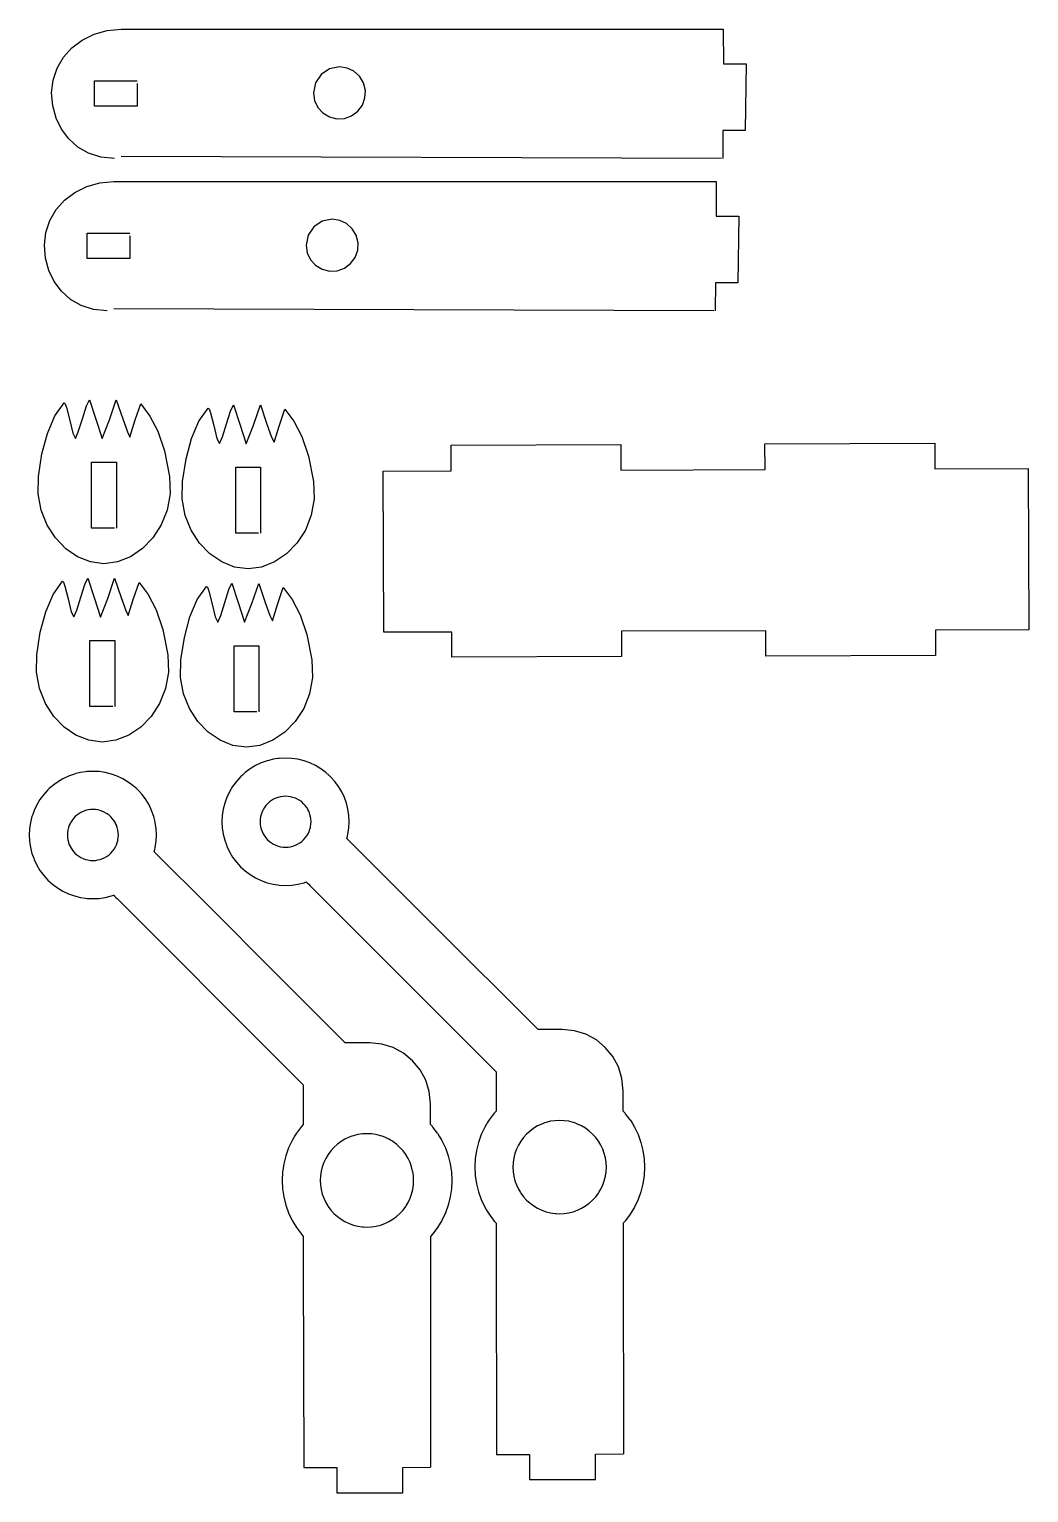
# Model space of a CAD drawing. Extents: x -189 to 189, y -97 to 97.
# Drawn here: x 75 to 189, y -96.5 to 70.3 of the extents above; entities that cross this region are included whole.
import ezdxf

# ---------------------------------------------------------------- set-up
doc = ezdxf.new("R2010")
doc.units = 0
doc.layers.add('MODELSKETCH_VISIBLE', color=7, linetype='CONTINUOUS')

msp = doc.modelspace()

# ---------------------------------------------------------------- linework, layer by layer
at = {"layer": 'MODELSKETCH_VISIBLE'}
for p, q in [((82.43, 69.77), (83.92, 70.19)), ((83.92, 70.19), (85.52, 70.33)), ((85.52, 70.33), (154.2, 70.33)), ((154.2, 70.33), (154.22, 66.38)), ((79.91, 68.21), (81.08, 69.1)), ((81.08, 69.1), (82.43, 69.77)), ((78.21, 65.91), (78.94, 67.14)), ((78.94, 67.14), (79.91, 68.21)), ((77.75, 64.54), (78.21, 65.91)), ((108.33, 65.17), (107.69, 64.21)), ((109.29, 65.82), (108.33, 65.17)), ((110.42, 66.04), (109.29, 65.82)), ((111.29, 65.91), (110.42, 66.04)), ((112.07, 65.54), (111.29, 65.91)), ((112.71, 64.97), (112.07, 65.54)), ((154.22, 66.38), (156.8, 66.38)), ((156.8, 66.38), (156.69, 58.81)), ((77.59, 63.08), (77.75, 64.54)), ((82.49, 64.45), (87.34, 64.45)), ((82.49, 61.55), (82.49, 64.45)), ((87.34, 64.15), (87.34, 61.55)), ((107.69, 64.21), (107.46, 63.08)), ((113.16, 64.21), (112.71, 64.97)), ((113.38, 63.36), (113.16, 64.21)), ((77.72, 61.6), (77.59, 63.08)), ((107.46, 63.08), (107.59, 62.21)), ((107.59, 62.21), (107.96, 61.43)), ((113.04, 61.69), (113.33, 62.5)), ((113.33, 62.5), (113.38, 63.36)), ((78.1, 60.21), (77.72, 61.6)), ((78.71, 58.94), (78.1, 60.21)), ((87.34, 61.55), (82.49, 61.55)), ((107.96, 61.43), (108.54, 60.79)), ((108.54, 60.79), (109.29, 60.34)), ((109.29, 60.34), (110.14, 60.13)), ((110.14, 60.13), (111, 60.17)), ((111, 60.17), (111.81, 60.46)), ((111.81, 60.46), (112.52, 60.98)), ((112.52, 60.98), (113.04, 61.69)), ((79.54, 57.83), (78.71, 58.94)), ((154.14, 58.81), (154.13, 55.6)), ((156.69, 58.81), (154.14, 58.81)), ((80.57, 56.9), (79.54, 57.83)), ((81.8, 56.2), (80.57, 56.9)), ((83.2, 55.75), (81.8, 56.2)), ((84.77, 55.6), (83.2, 55.75)), ((153.98, 55.6), (85.52, 55.82)), ((80.25, 51.73), (81.59, 52.4)), ((81.59, 52.4), (83.08, 52.82)), ((83.08, 52.82), (84.68, 52.96)), ((84.68, 52.96), (153.37, 52.96)), ((153.37, 52.96), (153.38, 49.01)), ((78.11, 49.77), (79.07, 50.84)), ((79.07, 50.84), (80.25, 51.73)), ((76.92, 47.17), (77.38, 48.54)), ((77.38, 48.54), (78.11, 49.77)), ((108.43, 48.44), (107.49, 47.8)), ((109.59, 48.67), (108.43, 48.44)), ((110.46, 48.54), (109.59, 48.67)), ((111.24, 48.17), (110.46, 48.54)), ((153.38, 49.01), (155.97, 49.01)), ((155.97, 49.01), (155.86, 41.44)), ((76.76, 45.71), (76.92, 47.17)), ((81.65, 47.08), (86.51, 47.08)), ((81.65, 44.18), (81.65, 47.08)), ((86.51, 46.78), (86.51, 44.18)), ((106.86, 46.86), (106.62, 45.71)), ((107.49, 47.8), (106.86, 46.86)), ((111.88, 47.59), (111.24, 48.17)), ((112.33, 46.84), (111.88, 47.59)), ((112.54, 45.99), (112.33, 46.84)), ((76.89, 44.23), (76.76, 45.71)), ((106.62, 45.71), (106.75, 44.84)), ((112.21, 44.32), (112.5, 45.13)), ((112.5, 45.13), (112.54, 45.99)), ((77.26, 42.84), (76.89, 44.23)), ((86.51, 44.18), (81.65, 44.18)), ((106.75, 44.84), (107.12, 44.06)), ((107.12, 44.06), (107.7, 43.42)), ((107.7, 43.42), (108.45, 42.97)), ((110.98, 43.09), (111.69, 43.61)), ((111.69, 43.61), (112.21, 44.32)), ((77.87, 41.57), (77.26, 42.84)), ((108.45, 42.97), (109.31, 42.75)), ((109.31, 42.75), (110.17, 42.8)), ((110.17, 42.8), (110.98, 43.09)), ((78.7, 40.46), (77.87, 41.57)), ((79.73, 39.53), (78.7, 40.46)), ((153.31, 41.44), (153.29, 38.22)), ((155.86, 41.44), (153.31, 41.44)), ((80.96, 38.83), (79.73, 39.53)), ((82.37, 38.38), (80.96, 38.83)), ((83.93, 38.22), (82.37, 38.38)), ((153.14, 38.22), (84.68, 38.45)), ((77.95, 26.24), (79.01, 27.74)), ((79.01, 27.74), (79.14, 27.64)), ((79.14, 27.64), (79.29, 27.2)), ((79.29, 27.2), (79.65, 25.74)), ((81.1, 25.91), (81.57, 27.38)), ((81.57, 27.38), (81.9, 28.1)), ((81.9, 28.1), (82.63, 25.89)), ((84.19, 25.79), (84.97, 28.09)), ((84.97, 28.09), (85.71, 25.91)), ((87.13, 25.8), (87.75, 27.62)), ((87.75, 27.62), (88.79, 26.23)), ((94.38, 25.66), (95.45, 27.15)), ((95.45, 27.15), (95.57, 27.05)), ((95.57, 27.05), (95.73, 26.61)), ((97.53, 25.33), (98, 26.79)), ((98, 26.79), (98.33, 27.51)), ((98.33, 27.51), (99.06, 25.3)), ((100.62, 25.2), (101.41, 27.5)), ((101.41, 27.5), (102.14, 25.32)), ((103.57, 25.21), (104.19, 27.03)), ((104.19, 27.03), (105.22, 25.64)), ((77.11, 24.26), (77.95, 26.24)), ((79.65, 25.74), (80.02, 24.27)), ((80.63, 24.44), (81.1, 25.91)), ((82.63, 25.89), (83.36, 23.67)), ((83.36, 23.67), (84.19, 25.79)), ((85.71, 25.91), (86.23, 24.42)), ((86.52, 23.83), (87.13, 25.8)), ((88.79, 26.23), (89.7, 24.5)), ((93.54, 23.68), (94.38, 25.66)), ((95.73, 26.61), (96.09, 25.15)), ((96.09, 25.15), (96.45, 23.68)), ((97.07, 23.85), (97.53, 25.33)), ((99.06, 25.3), (99.79, 23.08)), ((99.79, 23.08), (100.62, 25.2)), ((102.14, 25.32), (102.66, 23.83)), ((102.96, 23.24), (103.57, 25.21)), ((105.22, 25.64), (106.13, 23.91)), ((76.49, 21.93), (77.11, 24.26)), ((80.02, 24.27), (80.31, 23.68)), ((80.31, 23.68), (80.63, 24.44)), ((86.23, 24.42), (86.52, 23.83)), ((89.7, 24.5), (90.46, 22.26)), ((92.92, 21.34), (93.54, 23.68)), ((96.45, 23.68), (96.75, 23.1)), ((96.75, 23.1), (97.07, 23.85)), ((102.66, 23.83), (102.96, 23.24)), ((106.13, 23.91), (106.89, 21.67)), ((76.08, 19.36), (76.49, 21.93)), ((90.46, 22.26), (91.03, 19.36)), ((123.15, 22.92), (142.5, 23)), ((123.16, 19.99), (123.15, 22.92)), ((142.5, 23), (142.51, 20.07)), ((158.95, 23.07), (178.31, 23.14)), ((158.96, 20.14), (158.95, 23.07)), ((178.31, 23.14), (178.32, 20.22)), ((82.15, 20.98), (84.99, 20.98)), ((82.15, 13.46), (82.15, 20.98)), ((84.99, 20.98), (84.99, 13.46)), ((92.52, 18.78), (92.92, 21.34)), ((98.59, 20.39), (101.42, 20.39)), ((98.59, 12.87), (98.59, 20.39)), ((101.42, 20.39), (101.42, 12.87)), ((106.89, 21.67), (107.46, 18.78)), ((142.51, 20.07), (158.96, 20.14)), ((178.32, 20.22), (188.96, 20.26)), ((188.96, 20.26), (189.04, 1.87)), ((76.06, 17.37), (76.08, 19.36)), ((91.03, 19.36), (91.1, 17.37)), ((92.49, 16.78), (92.52, 18.78)), ((107.46, 18.78), (107.53, 16.78)), ((115.42, 19.96), (123.16, 19.99)), ((115.49, 1.58), (115.42, 19.96)), ((76.41, 15.5), (76.06, 17.37)), ((91.1, 17.37), (90.77, 15.51)), ((92.84, 14.91), (92.49, 16.78)), ((107.53, 16.78), (107.2, 14.92)), ((77.08, 13.81), (76.41, 15.5)), ((90.77, 15.51), (90.09, 13.82)), ((78.04, 12.33), (77.08, 13.81)), ((84.75, 13.46), (82.15, 13.46)), ((90.09, 13.82), (89.13, 12.34)), ((93.52, 13.22), (92.84, 14.91)), ((107.2, 14.92), (106.53, 13.23)), ((79.21, 11.11), (78.04, 12.33)), ((89.13, 12.34), (87.94, 11.12)), ((94.47, 11.74), (93.52, 13.22)), ((95.65, 10.52), (94.47, 11.74)), ((101.19, 12.87), (98.59, 12.87)), ((105.56, 11.75), (104.37, 10.53)), ((106.53, 13.23), (105.56, 11.75)), ((80.56, 10.19), (79.21, 11.11)), ((82.02, 9.6), (80.56, 10.19)), ((86.57, 10.19), (85.09, 9.61)), ((87.94, 11.12), (86.57, 10.19)), ((96.99, 9.6), (95.65, 10.52)), ((104.37, 10.53), (103.01, 9.6)), ((83.55, 9.4), (82.02, 9.6)), ((85.09, 9.61), (83.55, 9.4)), ((98.46, 9.02), (96.99, 9.6)), ((99.99, 8.81), (98.46, 9.02)), ((101.53, 9.02), (99.99, 8.81)), ((103.01, 9.6), (101.53, 9.02)), ((77.76, 5.9), (78.82, 7.39)), ((78.82, 7.39), (78.95, 7.29)), ((78.95, 7.29), (79.1, 6.85)), ((79.1, 6.85), (79.46, 5.39)), ((80.91, 5.57), (81.38, 7.03)), ((81.38, 7.03), (81.71, 7.75)), ((81.71, 7.75), (82.44, 5.55)), ((84, 5.44), (84.78, 7.74)), ((84.78, 7.74), (85.52, 5.56)), ((86.94, 5.45), (87.56, 7.27)), ((87.56, 7.27), (88.6, 5.88)), ((94.19, 5.31), (95.26, 6.81)), ((95.26, 6.81), (95.38, 6.71)), ((95.38, 6.71), (95.54, 6.26)), ((97.81, 6.45), (98.14, 7.17)), ((98.14, 7.17), (98.87, 4.96)), ((100.43, 4.86), (101.22, 7.15)), ((101.22, 7.15), (101.95, 4.97)), ((103.38, 4.86), (104, 6.68)), ((104, 6.68), (105.03, 5.3)), ((76.92, 3.92), (77.76, 5.9)), ((79.46, 5.39), (79.83, 3.92)), ((80.45, 4.09), (80.91, 5.57)), ((82.44, 5.55), (83.17, 3.32)), ((83.17, 3.32), (84, 5.44)), ((85.52, 5.56), (86.04, 4.07)), ((86.33, 3.48), (86.94, 5.45)), ((88.6, 5.88), (89.51, 4.15)), ((93.35, 3.33), (94.19, 5.31)), ((95.54, 6.26), (95.9, 4.8)), ((97.34, 4.98), (97.81, 6.45)), ((105.03, 5.3), (105.94, 3.56)), ((76.3, 1.58), (76.92, 3.92)), ((79.83, 3.92), (80.12, 3.34)), ((80.12, 3.34), (80.45, 4.09)), ((86.04, 4.07), (86.33, 3.48)), ((89.51, 4.15), (90.27, 1.91)), ((95.9, 4.8), (96.26, 3.33)), ((96.56, 2.75), (96.88, 3.5)), ((96.88, 3.5), (97.34, 4.98)), ((98.87, 4.96), (99.6, 2.74)), ((99.6, 2.74), (100.43, 4.86)), ((101.95, 4.97), (102.47, 3.48)), ((102.47, 3.48), (102.77, 2.89)), ((102.77, 2.89), (103.38, 4.86)), ((105.94, 3.56), (106.7, 1.33)), ((90.27, 1.91), (90.84, -0.98)), ((92.73, 0.99), (93.35, 3.33)), ((96.26, 3.33), (96.56, 2.75)), ((159.04, 1.75), (142.59, 1.69)), ((142.59, 1.69), (142.6, -1.19)), ((159.05, -1.13), (159.04, 1.75)), ((189.04, 1.87), (178.39, 1.83)), ((178.39, 1.83), (178.41, -1.05)), ((75.89, -0.98), (76.3, 1.58)), ((81.96, -6.89), (81.96, 0.63)), ((81.96, 0.63), (84.8, 0.63)), ((84.8, 0.63), (84.8, -6.89)), ((92.33, -1.57), (92.73, 0.99)), ((98.4, -7.48), (98.4, 0.04)), ((98.4, 0.04), (101.23, 0.04)), ((101.23, 0.04), (101.23, -7.48)), ((106.7, 1.33), (107.27, -1.57)), ((123.23, 1.61), (115.49, 1.58)), ((123.24, -1.27), (123.23, 1.61)), ((75.87, -2.98), (75.89, -0.98)), ((90.84, -0.98), (90.91, -2.97)), ((92.3, -3.57), (92.33, -1.57)), ((107.27, -1.57), (107.34, -3.56)), ((142.6, -1.19), (123.24, -1.27)), ((178.41, -1.05), (159.05, -1.13)), ((76.22, -4.84), (75.87, -2.98)), ((90.91, -2.97), (90.58, -4.84)), ((76.9, -6.54), (76.22, -4.84)), ((90.58, -4.84), (89.9, -6.53)), ((92.65, -5.43), (92.3, -3.57)), ((107.34, -3.56), (107.01, -5.42)), ((77.85, -8.01), (76.9, -6.54)), ((89.9, -6.53), (88.94, -8.01)), ((93.33, -7.12), (92.65, -5.43)), ((107.01, -5.42), (106.34, -7.12)), ((79.02, -9.23), (77.85, -8.01)), ((84.56, -6.89), (81.96, -6.89)), ((88.94, -8.01), (87.75, -9.23)), ((94.28, -8.6), (93.33, -7.12)), ((101, -7.48), (98.4, -7.48)), ((106.34, -7.12), (105.37, -8.59)), ((80.37, -10.16), (79.02, -9.23)), ((87.75, -9.23), (86.38, -10.15)), ((95.46, -9.82), (94.28, -8.6)), ((96.8, -10.74), (95.46, -9.82)), ((104.18, -9.82), (102.82, -10.74)), ((105.37, -8.59), (104.18, -9.82)), ((81.83, -10.74), (80.37, -10.16)), ((83.37, -10.95), (81.83, -10.74)), ((84.9, -10.74), (83.37, -10.95)), ((86.38, -10.15), (84.9, -10.74)), ((98.27, -11.33), (96.8, -10.74)), ((99.8, -11.53), (98.27, -11.33)), ((101.34, -11.33), (99.8, -11.53)), ((102.82, -10.74), (101.34, -11.33)), ((101.5, -13.31), (100.85, -13.62)), ((102.17, -13.07), (101.5, -13.31)), ((102.36, -13.03), (102.17, -13.07)), ((102.86, -12.9), (102.36, -13.03)), ((103.41, -12.82), (102.86, -12.9)), ((103.56, -12.8), (103.41, -12.82)), ((104.28, -12.76), (103.56, -12.8)), ((104.99, -12.8), (104.28, -12.76)), ((105.69, -12.9), (104.99, -12.8)), ((106.38, -13.07), (105.69, -12.9)), ((107.05, -13.31), (106.38, -13.07)), ((107.7, -13.62), (107.05, -13.31)), ((79.52, -14.83), (78.88, -15.13)), ((80.19, -14.59), (79.52, -14.83)), ((80.39, -14.54), (80.19, -14.59)), ((80.88, -14.42), (80.39, -14.54)), ((81.44, -14.33), (80.88, -14.42)), ((81.59, -14.31), (81.44, -14.33)), ((82.3, -14.28), (81.59, -14.31)), ((83.01, -14.31), (82.3, -14.28)), ((83.71, -14.42), (83.01, -14.31)), ((84.41, -14.59), (83.71, -14.42)), ((85.08, -14.83), (84.41, -14.59)), ((85.72, -15.13), (85.08, -14.83)), ((99.14, -14.89), (98.66, -15.42)), ((99.31, -14.74), (99.14, -14.89)), ((99.67, -14.41), (99.31, -14.74)), ((100.24, -13.98), (99.67, -14.41)), ((100.85, -13.62), (100.24, -13.98)), ((108.31, -13.98), (107.7, -13.62)), ((108.88, -14.41), (108.31, -13.98)), ((109.24, -14.74), (108.88, -14.41)), ((109.41, -14.89), (109.24, -14.74)), ((109.89, -15.42), (109.41, -14.89)), ((77.17, -16.4), (76.69, -16.93)), ((77.33, -16.25), (77.17, -16.4)), ((77.69, -15.92), (77.33, -16.25)), ((78.27, -15.5), (77.69, -15.92)), ((78.88, -15.13), (78.27, -15.5)), ((86.33, -15.5), (85.72, -15.13)), ((86.9, -15.92), (86.33, -15.5)), ((87.26, -16.25), (86.9, -15.92)), ((87.43, -16.4), (87.26, -16.25)), ((87.91, -16.93), (87.43, -16.4)), ((97.87, -16.6), (97.57, -17.24)), ((98.24, -15.99), (97.87, -16.6)), ((98.66, -15.42), (98.24, -15.99)), ((110.31, -15.99), (109.89, -15.42)), ((110.68, -16.6), (110.31, -15.99)), ((110.98, -17.24), (110.68, -16.6)), ((75.9, -18.11), (75.59, -18.76)), ((76.26, -17.5), (75.9, -18.11)), ((76.69, -16.93), (76.26, -17.5)), ((88.33, -17.5), (87.91, -16.93)), ((88.7, -18.11), (88.33, -17.5)), ((89, -18.76), (88.7, -18.11)), ((97.33, -17.91), (97.16, -18.6)), ((97.42, -17.66), (97.33, -17.91)), ((97.57, -17.24), (97.42, -17.66)), ((102.03, -18.18), (101.86, -18.41)), ((102.22, -17.97), (102.03, -18.18)), ((102.43, -17.77), (102.22, -17.97)), ((102.66, -17.6), (102.43, -17.77)), ((102.91, -17.46), (102.66, -17.6)), ((103.16, -17.34), (102.91, -17.46)), ((103.41, -17.25), (103.16, -17.34)), ((103.43, -17.24), (103.41, -17.25)), ((103.71, -17.17), (103.43, -17.24)), ((103.99, -17.13), (103.71, -17.17)), ((104.28, -17.11), (103.99, -17.13)), ((104.56, -17.13), (104.28, -17.11)), ((104.84, -17.17), (104.56, -17.13)), ((105.12, -17.24), (104.84, -17.17)), ((105.39, -17.34), (105.12, -17.24)), ((105.65, -17.46), (105.39, -17.34)), ((105.39, -17.34), (105.39, -17.34)), ((105.67, -17.48), (105.65, -17.46)), ((105.89, -17.6), (105.67, -17.48)), ((106.12, -17.77), (105.89, -17.6)), ((106.33, -17.97), (106.12, -17.77)), ((106.52, -18.18), (106.33, -17.97)), ((106.69, -18.41), (106.52, -18.18)), ((111.22, -17.91), (110.98, -17.24)), ((111.34, -18.39), (111.22, -17.91)), ((75.35, -19.43), (75.18, -20.12)), ((75.44, -19.18), (75.35, -19.43)), ((75.59, -18.76), (75.44, -19.18)), ((79.88, -19.92), (79.74, -20.16)), ((80.05, -19.69), (79.88, -19.92)), ((80.24, -19.48), (80.05, -19.69)), ((80.46, -19.29), (80.24, -19.48)), ((80.68, -19.12), (80.46, -19.29)), ((80.93, -18.97), (80.68, -19.12)), ((81.19, -18.85), (80.93, -18.97)), ((81.44, -18.76), (81.19, -18.85)), ((81.46, -18.75), (81.44, -18.76)), ((81.73, -18.68), (81.46, -18.75)), ((82.01, -18.64), (81.73, -18.68)), ((82.3, -18.63), (82.01, -18.64)), ((82.58, -18.64), (82.3, -18.63)), ((82.87, -18.68), (82.58, -18.64)), ((83.14, -18.75), (82.87, -18.68)), ((83.41, -18.85), (83.14, -18.75)), ((83.42, -18.85), (83.41, -18.85)), ((83.67, -18.97), (83.42, -18.85)), ((83.7, -18.99), (83.67, -18.97)), ((83.91, -19.12), (83.7, -18.99)), ((84.14, -19.29), (83.91, -19.12)), ((84.35, -19.48), (84.14, -19.29)), ((84.55, -19.69), (84.35, -19.48)), ((84.72, -19.92), (84.55, -19.69)), ((84.86, -20.16), (84.72, -19.92)), ((89.24, -19.43), (89, -18.76)), ((89.36, -19.9), (89.24, -19.43)), ((89.42, -20.12), (89.36, -19.9)), ((97.05, -19.31), (97.02, -20.02)), ((97.02, -20.02), (97.05, -20.73)), ((97.16, -18.6), (97.05, -19.31)), ((101.38, -19.74), (101.37, -20.02)), ((101.37, -20.02), (101.38, -20.3)), ((101.43, -19.45), (101.38, -19.74)), ((101.5, -19.18), (101.43, -19.45)), ((101.59, -18.91), (101.5, -19.18)), ((101.69, -18.7), (101.59, -18.91)), ((101.71, -18.65), (101.69, -18.7)), ((101.86, -18.41), (101.71, -18.65)), ((106.84, -18.65), (106.69, -18.41)), ((106.86, -18.7), (106.84, -18.65)), ((106.96, -18.91), (106.86, -18.7)), ((107.06, -19.18), (106.96, -18.91)), ((107.13, -19.45), (107.06, -19.18)), ((107.17, -19.74), (107.13, -19.45)), ((107.18, -20.02), (107.17, -19.74)), ((107.17, -20.3), (107.18, -20.02)), ((111.39, -18.6), (111.34, -18.39)), ((111.5, -19.31), (111.39, -18.6)), ((111.53, -20.02), (111.5, -19.31)), ((111.5, -20.73), (111.53, -20.02)), ((75.08, -20.82), (75.04, -21.53)), ((75.04, -21.53), (75.08, -22.25)), ((75.18, -20.12), (75.08, -20.82)), ((79.41, -21.25), (79.39, -21.53)), ((79.39, -21.53), (79.41, -21.82)), ((79.45, -20.97), (79.41, -21.25)), ((79.52, -20.69), (79.45, -20.97)), ((79.61, -20.42), (79.52, -20.69)), ((79.71, -20.21), (79.61, -20.42)), ((79.74, -20.16), (79.71, -20.21)), ((84.89, -20.21), (84.86, -20.16)), ((84.98, -20.42), (84.89, -20.21)), ((85.08, -20.69), (84.98, -20.42)), ((85.15, -20.97), (85.08, -20.69)), ((85.19, -21.25), (85.15, -20.97)), ((85.21, -21.53), (85.19, -21.25)), ((85.19, -21.82), (85.21, -21.53)), ((89.52, -20.82), (89.42, -20.12)), ((89.56, -21.53), (89.52, -20.82)), ((89.52, -22.25), (89.56, -21.53)), ((97.05, -20.73), (97.16, -21.44)), ((97.16, -21.44), (97.33, -22.13)), ((101.38, -20.3), (101.43, -20.59)), ((101.43, -20.59), (101.45, -20.68)), ((101.45, -20.68), (101.5, -20.86)), ((101.5, -20.86), (101.59, -21.13)), ((101.59, -21.13), (101.71, -21.39)), ((101.71, -21.39), (101.73, -21.42)), ((101.73, -21.42), (101.86, -21.63)), ((101.86, -21.63), (102.03, -21.86)), ((106.52, -21.86), (106.69, -21.63)), ((106.69, -21.63), (106.84, -21.39)), ((106.84, -21.39), (106.96, -21.13)), ((106.96, -21.13), (107.06, -20.86)), ((107.06, -20.86), (107.1, -20.68)), ((107.1, -20.68), (107.13, -20.59)), ((107.13, -20.59), (107.17, -20.3)), ((111.27, -21.93), (111.34, -21.65)), ((111.34, -21.65), (111.39, -21.44)), ((111.39, -21.44), (111.5, -20.73)), ((75.08, -22.25), (75.18, -22.95)), ((75.18, -22.95), (75.35, -23.64)), ((79.41, -21.82), (79.45, -22.1)), ((79.45, -22.1), (79.47, -22.2)), ((79.47, -22.2), (79.52, -22.38)), ((79.52, -22.38), (79.61, -22.65)), ((79.61, -22.65), (79.74, -22.9)), ((79.74, -22.9), (79.75, -22.93)), ((79.75, -22.93), (79.88, -23.15)), ((79.88, -23.15), (80.05, -23.38)), ((84.55, -23.38), (84.72, -23.15)), ((84.72, -23.15), (84.86, -22.9)), ((84.86, -22.9), (84.98, -22.65)), ((84.98, -22.65), (85.08, -22.38)), ((85.08, -22.38), (85.13, -22.2)), ((85.13, -22.2), (85.15, -22.1)), ((85.15, -22.1), (85.19, -21.82)), ((89.29, -23.45), (89.36, -23.17)), ((89.36, -23.17), (89.42, -22.95)), ((89.42, -22.95), (89.52, -22.25)), ((97.33, -22.13), (97.52, -22.66)), ((97.52, -22.66), (97.57, -22.8)), ((97.57, -22.8), (97.87, -23.44)), ((102.03, -21.86), (102.22, -22.07)), ((102.22, -22.07), (102.43, -22.27)), ((102.43, -22.27), (102.66, -22.44)), ((102.66, -22.44), (102.91, -22.58)), ((102.91, -22.58), (103.08, -22.66)), ((103.08, -22.66), (103.16, -22.7)), ((103.16, -22.7), (103.43, -22.8)), ((103.43, -22.8), (103.71, -22.87)), ((103.71, -22.87), (103.99, -22.91)), ((103.99, -22.91), (104.28, -22.93)), ((104.28, -22.93), (104.56, -22.91)), ((104.56, -22.91), (104.84, -22.87)), ((104.84, -22.87), (105.12, -22.8)), ((105.12, -22.8), (105.39, -22.7)), ((105.39, -22.7), (105.47, -22.66)), ((105.47, -22.66), (105.65, -22.58)), ((105.65, -22.58), (105.89, -22.44)), ((105.89, -22.44), (106.12, -22.27)), ((106.12, -22.27), (106.33, -22.07)), ((106.33, -22.07), (106.52, -21.86)), ((111.28, -21.95), (111.27, -21.93)), ((111.34, -22), (111.28, -21.95)), ((111.53, -22.2), (111.34, -22)), ((112.26, -22.93), (111.53, -22.2)), ((116.61, -27.28), (112.26, -22.93)), ((75.35, -23.64), (75.55, -24.18)), ((75.55, -24.18), (75.59, -24.31)), ((75.59, -24.31), (75.9, -24.96)), ((75.9, -24.96), (76.26, -25.57)), ((80.05, -23.38), (80.24, -23.59)), ((80.24, -23.59), (80.46, -23.78)), ((80.46, -23.78), (80.68, -23.95)), ((80.68, -23.95), (80.93, -24.1)), ((80.93, -24.1), (81.1, -24.18)), ((81.1, -24.18), (81.19, -24.22)), ((81.19, -24.22), (81.46, -24.31)), ((81.46, -24.31), (81.73, -24.38)), ((81.73, -24.38), (82.01, -24.43)), ((82.01, -24.43), (82.3, -24.44)), ((82.3, -24.44), (82.58, -24.43)), ((82.58, -24.43), (82.87, -24.38)), ((82.87, -24.38), (83.14, -24.31)), ((83.14, -24.31), (83.41, -24.22)), ((83.41, -24.22), (83.5, -24.18)), ((83.5, -24.18), (83.67, -24.1)), ((83.67, -24.1), (83.91, -23.95)), ((83.91, -23.95), (84.14, -23.78)), ((84.14, -23.78), (84.35, -23.59)), ((84.35, -23.59), (84.55, -23.38)), ((89.31, -23.46), (89.29, -23.45)), ((89.36, -23.52), (89.31, -23.46)), ((89.56, -23.71), (89.36, -23.52)), ((90.29, -24.44), (89.56, -23.71)), ((94.64, -28.79), (90.29, -24.44)), ((97.87, -23.44), (98.24, -24.05)), ((98.24, -24.05), (98.66, -24.62)), ((98.66, -24.62), (99.14, -25.15)), ((76.26, -25.57), (76.69, -26.14)), ((76.69, -26.14), (77.17, -26.67)), ((77.17, -26.67), (77.69, -27.15)), ((99.14, -25.15), (99.67, -25.63)), ((99.67, -25.63), (100.24, -26.05)), ((100.24, -26.05), (100.85, -26.42)), ((100.85, -26.42), (101.5, -26.73)), ((77.69, -27.15), (78.27, -27.57)), ((78.27, -27.57), (78.88, -27.93)), ((78.88, -27.93), (79.52, -28.24)), ((79.52, -28.24), (80.19, -28.48)), ((101.5, -26.73), (102.17, -26.97)), ((102.17, -26.97), (102.86, -27.14)), ((102.86, -27.14), (103.41, -27.22)), ((103.41, -27.22), (103.56, -27.24)), ((103.56, -27.24), (104.28, -27.28)), ((104.28, -27.28), (104.99, -27.24)), ((104.99, -27.24), (105.69, -27.14)), ((105.69, -27.14), (106.38, -26.97)), ((106.38, -26.97), (106.63, -26.88)), ((106.63, -26.88), (106.65, -26.9)), ((106.65, -26.9), (106.74, -26.98)), ((106.74, -26.98), (106.91, -27.15)), ((106.91, -27.15), (107.03, -27.28)), ((107.03, -27.28), (125.86, -46.1)), ((125.86, -36.52), (116.61, -27.28)), ((80.19, -28.48), (80.88, -28.65)), ((80.88, -28.65), (81.44, -28.73)), ((81.44, -28.73), (81.59, -28.76)), ((81.59, -28.76), (82.3, -28.79)), ((82.3, -28.79), (83.01, -28.76)), ((83.01, -28.76), (83.71, -28.65)), ((83.71, -28.65), (84.41, -28.48)), ((84.41, -28.48), (84.66, -28.39)), ((84.66, -28.39), (84.68, -28.41)), ((84.68, -28.41), (84.76, -28.5)), ((84.76, -28.5), (84.93, -28.66)), ((84.93, -28.66), (85.06, -28.79)), ((85.06, -28.79), (103.88, -47.61)), ((103.88, -38.03), (94.64, -28.79)), ((128.28, -38.94), (125.86, -36.52)), ((106.3, -40.45), (103.88, -38.03)), ((133.07, -43.73), (128.28, -38.94)), ((111.09, -45.24), (106.3, -40.45)), ((135.84, -43.72), (133.07, -43.73)), ((137.24, -43.85), (135.84, -43.72)), ((138.54, -44.26), (137.24, -43.85)), ((139.72, -44.9), (138.54, -44.26)), ((140.74, -45.75), (139.72, -44.9)), ((113.87, -45.23), (111.09, -45.24)), ((115.26, -45.37), (113.87, -45.23)), ((116.56, -45.77), (115.26, -45.37)), ((117.74, -46.42), (116.56, -45.77)), ((118.77, -47.27), (117.74, -46.42)), ((125.86, -46.1), (128.28, -48.52)), ((141.59, -46.79), (140.74, -45.75)), ((103.88, -47.61), (106.3, -50.03)), ((119.62, -48.3), (118.77, -47.27)), ((120.26, -49.49), (119.62, -48.3)), ((142.23, -47.97), (141.59, -46.79)), ((142.64, -49.28), (142.23, -47.97)), ((106.3, -50.03), (106.3, -51.24)), ((120.66, -50.8), (120.26, -49.49)), ((128.28, -48.52), (128.28, -49.73)), ((128.28, -49.73), (128.28, -50.09)), ((142.78, -50.69), (142.64, -49.28)), ((106.3, -51.24), (106.3, -51.6)), ((106.3, -51.6), (106.3, -52.23)), ((120.81, -52.2), (120.66, -50.8)), ((128.28, -50.09), (128.28, -50.71)), ((128.28, -50.71), (128.28, -51.26)), ((128.28, -51.26), (128.28, -51.74)), ((142.79, -52.97), (142.78, -50.69)), ((106.3, -52.23), (106.3, -52.78)), ((106.3, -52.78), (106.3, -53.25)), ((106.3, -53.25), (106.3, -53.66)), ((120.81, -54.48), (120.81, -52.2)), ((128.05, -53.27), (127.49, -54.03)), ((128.28, -53.02), (128.05, -53.27)), ((128.28, -51.74), (128.28, -52.15)), ((128.28, -52.15), (128.28, -52.49)), ((128.28, -52.49), (128.28, -52.76)), ((128.28, -52.76), (128.28, -52.94)), ((128.28, -52.94), (128.28, -53.02)), ((142.79, -53.02), (142.79, -52.97)), ((143.01, -53.27), (142.79, -53.02)), ((143.05, -53.32), (143.01, -53.27)), ((143.58, -54.03), (143.05, -53.32)), ((106.08, -54.78), (105.51, -55.54)), ((106.3, -54.54), (106.08, -54.78)), ((106.3, -53.66), (106.3, -54)), ((106.3, -54), (106.3, -54.27)), ((106.3, -54.27), (106.3, -54.45)), ((106.3, -54.45), (106.3, -54.54)), ((120.81, -54.54), (120.81, -54.48)), ((121.04, -54.78), (120.81, -54.54)), ((121.07, -54.83), (121.04, -54.78)), ((121.6, -55.54), (121.07, -54.83)), ((127, -54.85), (126.59, -55.7)), ((127.2, -54.52), (127, -54.85)), ((127.28, -54.37), (127.2, -54.52)), ((127.49, -54.03), (127.28, -54.37)), ((132.58, -54.98), (132.16, -55.29)), ((133.02, -54.71), (132.58, -54.98)), ((133.5, -54.49), (133.02, -54.71)), ((133.81, -54.37), (133.5, -54.49)), ((133.99, -54.31), (133.81, -54.37)), ((134.5, -54.18), (133.99, -54.31)), ((135.01, -54.11), (134.5, -54.18)), ((135.53, -54.08), (135.01, -54.11)), ((136.06, -54.11), (135.53, -54.08)), ((136.57, -54.18), (136.06, -54.11)), ((137.08, -54.31), (136.57, -54.18)), ((137.26, -54.37), (137.08, -54.31)), ((137.57, -54.49), (137.26, -54.37)), ((138.04, -54.71), (137.57, -54.49)), ((138.49, -54.98), (138.04, -54.71)), ((138.91, -55.29), (138.49, -54.98)), ((143.58, -54.03), (143.79, -54.37)), ((143.79, -54.37), (144.07, -54.85)), ((144.07, -54.85), (144.48, -55.7)), ((105.02, -56.36), (104.62, -57.22)), ((105.22, -56.03), (105.02, -56.36)), ((105.3, -55.89), (105.22, -56.03)), ((105.51, -55.54), (105.3, -55.89)), ((110.6, -56.49), (110.18, -56.8)), ((111.05, -56.23), (110.6, -56.49)), ((111.52, -56), (111.05, -56.23)), ((111.83, -55.89), (111.52, -56)), ((112.01, -55.83), (111.83, -55.89)), ((112.52, -55.7), (112.01, -55.83)), ((113.04, -55.62), (112.52, -55.7)), ((113.56, -55.6), (113.04, -55.62)), ((114.08, -55.62), (113.56, -55.6)), ((114.6, -55.7), (114.08, -55.62)), ((115.1, -55.83), (114.6, -55.7)), ((115.28, -55.89), (115.1, -55.83)), ((115.59, -56), (115.28, -55.89)), ((116.07, -56.23), (115.59, -56)), ((116.52, -56.49), (116.07, -56.23)), ((116.94, -56.8), (116.52, -56.49)), ((121.6, -55.54), (121.81, -55.89)), ((121.81, -55.89), (122.09, -56.36)), ((122.09, -56.36), (122.5, -57.22)), ((126.27, -56.6), (126.04, -57.52)), ((126.59, -55.7), (126.27, -56.6)), ((131.11, -56.45), (130.84, -56.9)), ((131.42, -56.03), (131.11, -56.45)), ((131.77, -55.64), (131.42, -56.03)), ((132.16, -55.29), (131.77, -55.64)), ((139.3, -55.64), (138.91, -55.29)), ((139.65, -56.03), (139.3, -55.64)), ((139.96, -56.45), (139.65, -56.03)), ((140.23, -56.9), (139.96, -56.45)), ((144.48, -55.7), (144.79, -56.6)), ((144.79, -56.6), (145.03, -57.52)), ((104.3, -58.11), (104.07, -59.03)), ((104.62, -57.22), (104.3, -58.11)), ((109.13, -57.96), (108.86, -58.41)), ((109.44, -57.54), (109.13, -57.96)), ((109.79, -57.16), (109.44, -57.54)), ((110.18, -56.8), (109.79, -57.16)), ((117.32, -57.16), (116.94, -56.8)), ((117.67, -57.54), (117.32, -57.16)), ((117.98, -57.96), (117.67, -57.54)), ((118.25, -58.41), (117.98, -57.96)), ((122.5, -57.22), (122.82, -58.11)), ((122.82, -58.11), (123.05, -59.03)), ((126.04, -57.52), (125.9, -58.46)), ((130.31, -58.37), (130.23, -58.89)), ((130.32, -58.34), (130.31, -58.37)), ((130.44, -57.86), (130.32, -58.34)), ((130.61, -57.37), (130.44, -57.86)), ((130.84, -56.9), (130.61, -57.37)), ((140.45, -57.37), (140.23, -56.9)), ((140.63, -57.86), (140.45, -57.37)), ((140.75, -58.34), (140.63, -57.86)), ((140.76, -58.37), (140.75, -58.34)), ((140.83, -58.89), (140.76, -58.37)), ((145.03, -57.52), (145.17, -58.46)), ((103.93, -59.97), (103.88, -60.92)), ((104.07, -59.03), (103.93, -59.97)), ((108.33, -59.88), (108.26, -60.4)), ((108.34, -59.85), (108.33, -59.88)), ((108.46, -59.38), (108.34, -59.85)), ((108.64, -58.88), (108.46, -59.38)), ((108.86, -58.41), (108.64, -58.88)), ((118.48, -58.88), (118.25, -58.41)), ((118.65, -59.38), (118.48, -58.88)), ((118.77, -59.85), (118.65, -59.38)), ((118.78, -59.88), (118.77, -59.85)), ((118.86, -60.4), (118.78, -59.88)), ((123.05, -59.03), (123.19, -59.97)), ((123.19, -59.97), (123.23, -60.92)), ((125.9, -58.46), (125.86, -59.41)), ((125.86, -59.41), (125.9, -60.36)), ((130.23, -58.89), (130.21, -59.41)), ((130.21, -59.41), (130.23, -59.93)), ((130.23, -59.93), (130.31, -60.45)), ((140.76, -60.45), (140.83, -59.93)), ((140.86, -59.41), (140.83, -58.89)), ((140.83, -59.93), (140.86, -59.41)), ((145.17, -58.46), (145.21, -59.41)), ((145.21, -59.41), (145.17, -60.36)), ((103.88, -60.92), (103.93, -61.87)), ((108.26, -60.4), (108.23, -60.92)), ((108.23, -60.92), (108.26, -61.44)), ((108.26, -61.44), (108.33, -61.96)), ((118.78, -61.96), (118.86, -61.44)), ((118.88, -60.92), (118.86, -60.4)), ((118.86, -61.44), (118.88, -60.92)), ((123.23, -60.92), (123.19, -61.87)), ((125.9, -60.36), (126.04, -61.3)), ((126.04, -61.3), (126.27, -62.22)), ((130.31, -60.45), (130.44, -60.95)), ((130.44, -60.95), (130.61, -61.44)), ((130.61, -61.44), (130.84, -61.92)), ((140.23, -61.92), (140.45, -61.44)), ((140.45, -61.44), (140.63, -60.95)), ((140.63, -60.95), (140.76, -60.45)), ((145.03, -61.3), (144.79, -62.22)), ((145.17, -60.36), (145.03, -61.3)), ((103.93, -61.87), (104.07, -62.81)), ((104.07, -62.81), (104.3, -63.73)), ((108.33, -61.96), (108.46, -62.47)), ((108.46, -62.47), (108.64, -62.96)), ((108.64, -62.96), (108.86, -63.43)), ((118.25, -63.43), (118.48, -62.96)), ((118.48, -62.96), (118.65, -62.47)), ((118.65, -62.47), (118.78, -61.96)), ((123.05, -62.81), (122.82, -63.73)), ((123.19, -61.87), (123.05, -62.81)), ((126.27, -62.22), (126.59, -63.11)), ((126.59, -63.11), (127, -63.97)), ((130.84, -61.92), (131.07, -62.3)), ((131.07, -62.3), (131.11, -62.37)), ((131.11, -62.37), (131.42, -62.79)), ((131.42, -62.79), (131.77, -63.17)), ((131.77, -63.17), (132.16, -63.52)), ((138.91, -63.52), (139.3, -63.17)), ((139.3, -63.17), (139.65, -62.79)), ((139.65, -62.79), (139.96, -62.37)), ((139.96, -62.37), (140, -62.3)), ((140, -62.3), (140.23, -61.92)), ((144.48, -63.11), (144.07, -63.97)), ((144.79, -62.22), (144.48, -63.11)), ((104.3, -63.73), (104.62, -64.63)), ((104.62, -64.63), (105.02, -65.48)), ((108.86, -63.43), (109.09, -63.82)), ((109.09, -63.82), (109.13, -63.88)), ((109.13, -63.88), (109.44, -64.3)), ((109.44, -64.3), (109.79, -64.69)), ((109.79, -64.69), (110.18, -65.04)), ((110.18, -65.04), (110.6, -65.35)), ((116.52, -65.35), (116.94, -65.04)), ((116.94, -65.04), (117.32, -64.69)), ((117.32, -64.69), (117.67, -64.3)), ((117.67, -64.3), (117.98, -63.88)), ((117.98, -63.88), (118.02, -63.82)), ((118.02, -63.82), (118.25, -63.43)), ((122.5, -64.63), (122.09, -65.48)), ((122.82, -63.73), (122.5, -64.63)), ((127, -63.97), (127.2, -64.3)), ((127.2, -64.3), (127.49, -64.78)), ((127.49, -64.78), (128.05, -65.55)), ((132.16, -63.52), (132.58, -63.83)), ((132.58, -63.83), (133.02, -64.1)), ((133.02, -64.1), (133.5, -64.33)), ((133.5, -64.33), (133.99, -64.5)), ((133.99, -64.5), (134.5, -64.63)), ((134.5, -64.63), (135.01, -64.71)), ((135.01, -64.71), (135.12, -64.71)), ((135.12, -64.71), (135.53, -64.73)), ((135.53, -64.73), (136.06, -64.71)), ((136.06, -64.71), (136.57, -64.63)), ((136.57, -64.63), (137.08, -64.5)), ((137.08, -64.5), (137.57, -64.33)), ((137.57, -64.33), (138.04, -64.1)), ((138.04, -64.1), (138.49, -63.83)), ((138.49, -63.83), (138.91, -63.52)), ((143.58, -64.78), (143.05, -65.5)), ((144.07, -63.97), (143.58, -64.78)), ((105.02, -65.48), (105.22, -65.81)), ((105.22, -65.81), (105.51, -66.3)), ((105.51, -66.3), (106.08, -67.06)), ((110.6, -65.35), (111.05, -65.62)), ((111.05, -65.62), (111.52, -65.84)), ((111.52, -65.84), (112.01, -66.02)), ((112.01, -66.02), (112.52, -66.14)), ((112.52, -66.14), (113.03, -66.22)), ((113.03, -66.22), (113.15, -66.23)), ((113.15, -66.23), (113.56, -66.25)), ((113.56, -66.25), (114.08, -66.22)), ((114.08, -66.22), (114.6, -66.14)), ((114.6, -66.14), (115.1, -66.02)), ((115.1, -66.02), (115.6, -65.84)), ((115.6, -65.84), (116.07, -65.62)), ((116.07, -65.62), (116.52, -65.35)), ((121.6, -66.3), (121.07, -67.01)), ((122.09, -65.48), (121.6, -66.3)), ((128.05, -65.55), (128.28, -65.79)), ((128.28, -65.79), (128.28, -65.85)), ((128.28, -65.85), (128.28, -66.1)), ((128.28, -66.1), (128.28, -69.08)), ((143.02, -65.55), (142.79, -65.79)), ((142.79, -65.79), (142.79, -65.87)), ((142.79, -65.87), (142.79, -66.06)), ((142.79, -66.06), (142.79, -66.33)), ((142.79, -66.33), (142.79, -66.66)), ((142.79, -66.66), (142.79, -67.08)), ((143.05, -65.5), (143.02, -65.55)), ((106.08, -67.06), (106.3, -67.31)), ((106.3, -67.31), (106.3, -67.36)), ((106.3, -67.36), (106.3, -67.62)), ((106.3, -67.62), (106.3, -70.6)), ((121.04, -67.06), (120.82, -67.31)), ((120.82, -67.31), (120.82, -67.39)), ((120.82, -67.39), (120.82, -67.57)), ((120.82, -67.57), (120.82, -67.84)), ((120.82, -67.84), (120.82, -68.18)), ((120.82, -68.18), (120.82, -68.59)), ((121.07, -67.01), (121.04, -67.06)), ((142.79, -67.08), (142.79, -67.55)), ((142.79, -67.55), (142.79, -68.1)), ((142.79, -68.1), (142.79, -68.73)), ((120.82, -68.59), (120.82, -69.07)), ((120.82, -69.07), (120.82, -69.62)), ((120.82, -69.62), (120.82, -70.24)), ((128.28, -69.08), (128.33, -92.16)), ((142.79, -68.73), (142.79, -69.08)), ((142.79, -69.08), (142.8, -92.11)), ((106.3, -70.6), (106.35, -93.67)), ((120.82, -70.24), (120.82, -70.6)), ((120.82, -70.6), (120.82, -93.62)), ((128.33, -92.16), (132.1, -92.16)), ((132.1, -92.16), (132.1, -95.01)), ((139.63, -92.15), (142.8, -92.11)), ((139.63, -95.01), (139.63, -92.15)), ((106.35, -93.67), (110.13, -93.67)), ((110.13, -93.67), (110.13, -96.53)), ((117.65, -93.67), (120.82, -93.62)), ((117.65, -96.53), (117.65, -93.67)), ((132.1, -95.01), (139.63, -95.01)), ((110.13, -96.53), (117.65, -96.53))]:
    msp.add_line(p, q, dxfattribs=at)

doc.saveas('drawing.dxf')
